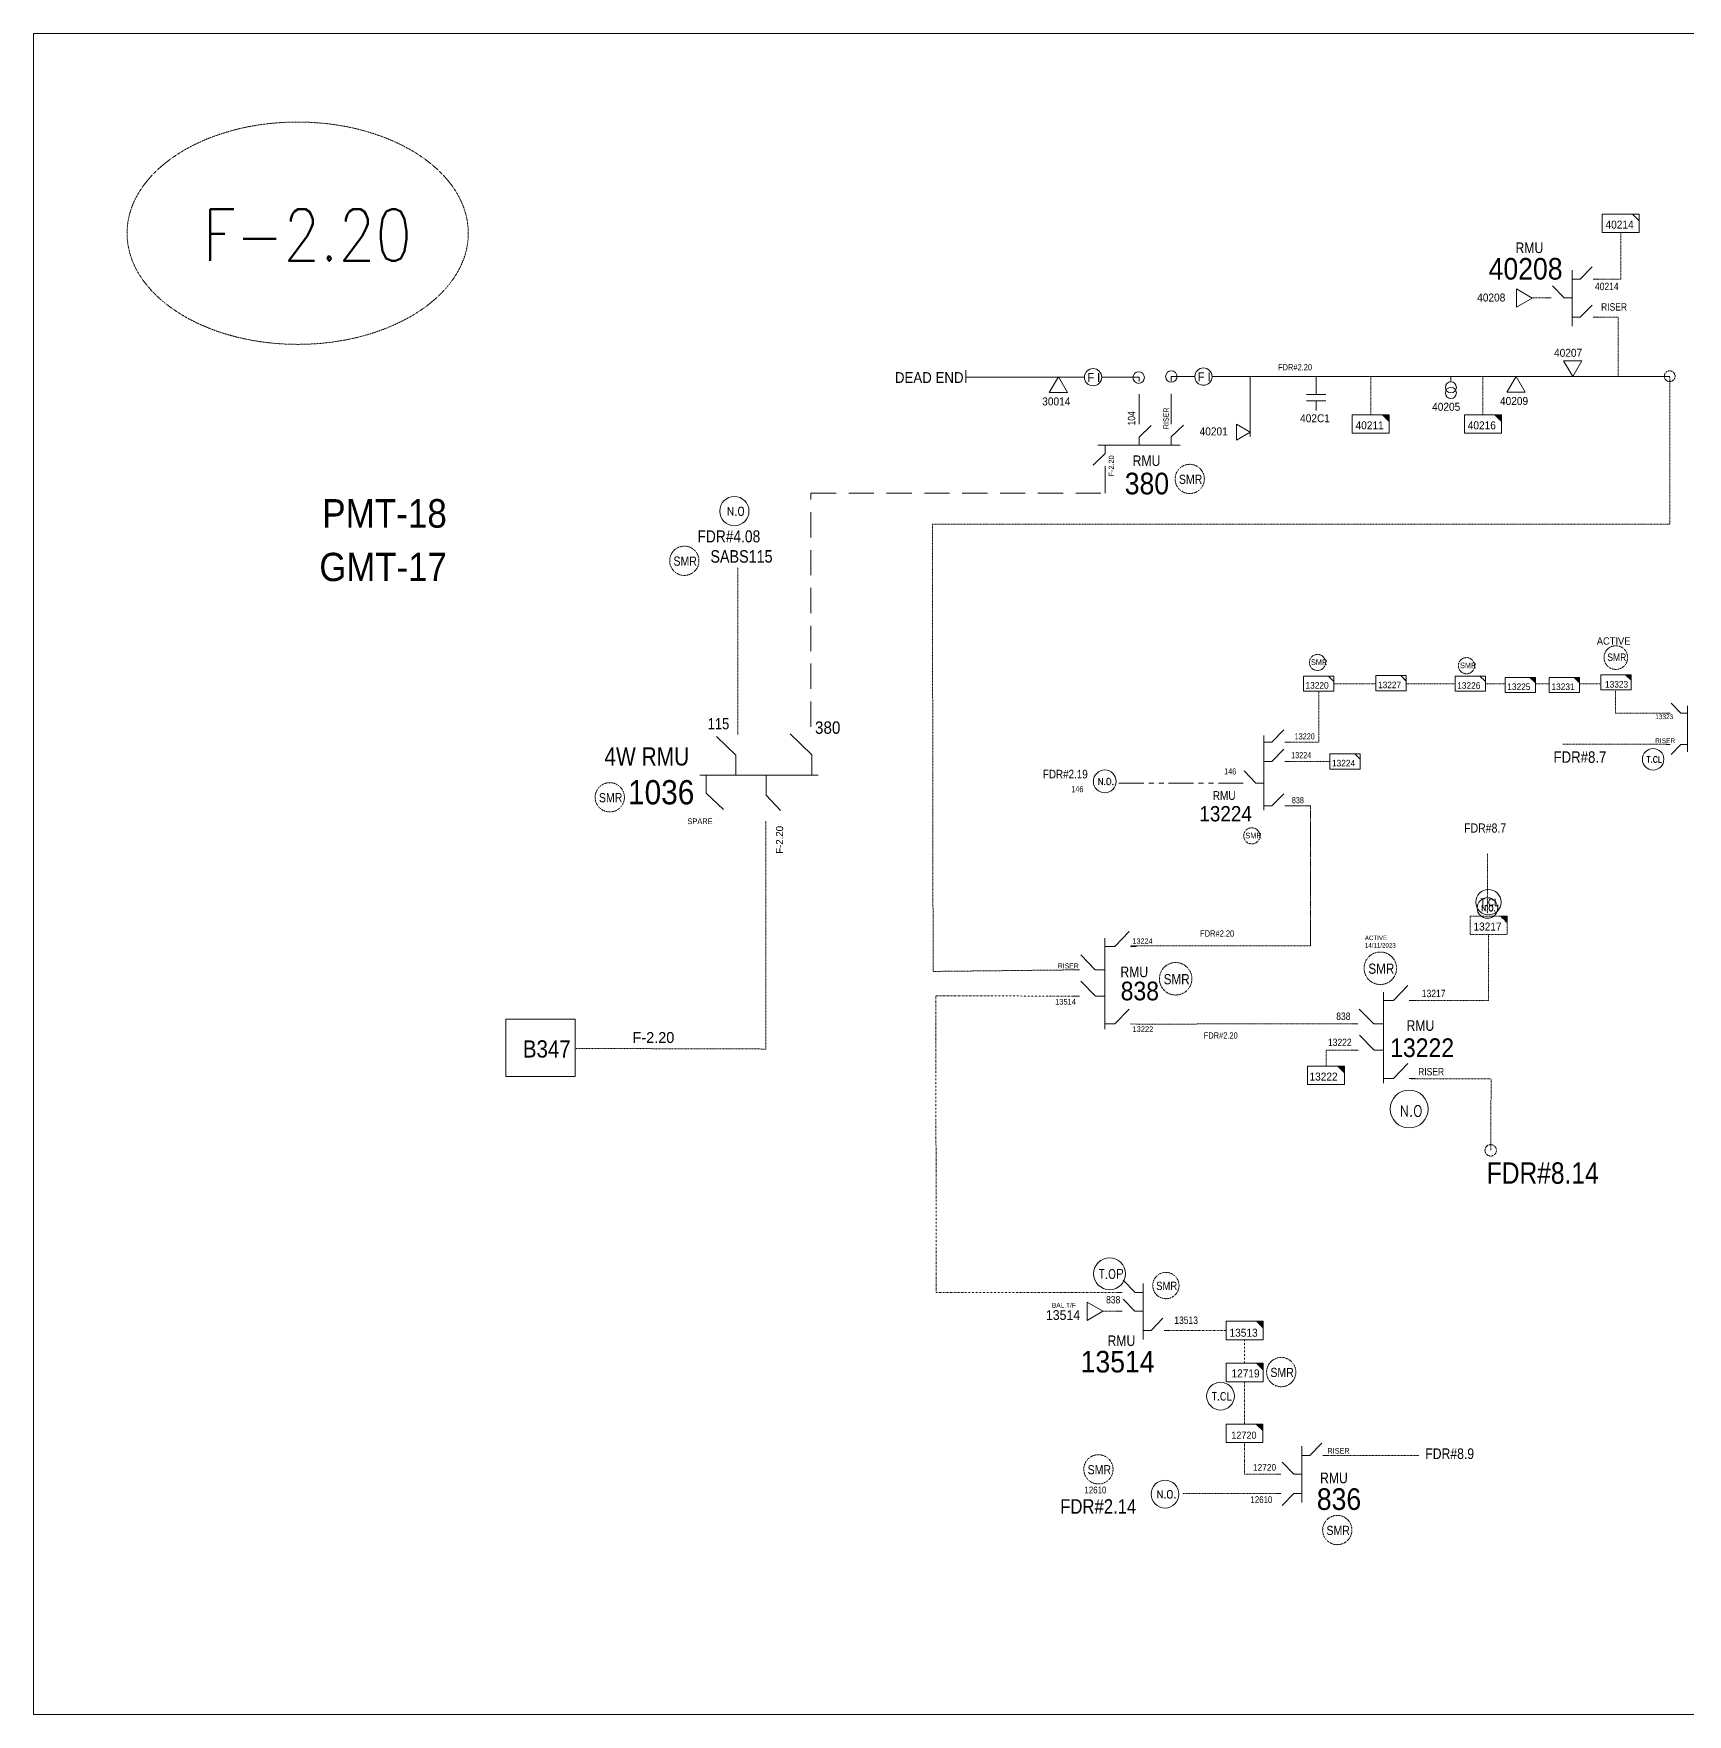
# Model space of a CAD drawing. Header units: metres. Extents: x 65984 to 144644, y -19036 to 23726.
# Drawn here: x 113773 to 114538, y 1150 to 1927 of the extents above; entities that cross this region are included whole.
import ezdxf
from ezdxf.enums import TextEntityAlignment as Align

# ---------------------------------------------------------------- set-up
doc = ezdxf.new("R2010")
doc.units = ezdxf.units.M
doc.header["$MEASUREMENT"] = 0
for name, pattern in [('( Phantom )', [2.5, 1.25, -0.25, 0.25, -0.25, 0.25, -0.25]), ('DGN Style 3', [0.013877, 0, -0.013877]), ('DGN Style 4', [1.6, 0.8, -0.4, 0, -0.4]), ('HIDDEN2', [2381.25, 1587.5, -793.75])]:
    doc.linetypes.add(name, pattern=pattern)
doc.layers.get('0').update_dxf_attribs({"color": 95, "lineweight": 40})
for name, color, linetype, lineweight in [('CAPACITOR', 5, 'Continuous', 40), ('d_eos', 111, 'Continuous', 40), ('d_eos no', 121, 'Continuous', 40), ('d_oh branch', 94, 'Continuous', 40), ('d_switch', 95, 'Continuous', 40), ('d_tf', 1, 'Continuous', 40), ('d_tf no', 6, 'Continuous', 40), ('d_tf_200', 1, 'Continuous', 40), ('d_ug cable', 95, 'Continuous', 40), ('d_ug main line', 95, 'Continuous', 40), ('d_unit sub', 7, 'Continuous', 40), ('EARTH FAULT INDICATOR', 95, 'Continuous', 40), ('FDR  2  19', 172, 'Continuous', 40), ('fedr no', 95, 'Continuous', 40), ('GRID STATION 01', 7, 'Continuous', 40), ('Level 37', 7, 'Continuous', 0), ('O H MAIN FEEDER', 4, 'Continuous', 100), ('SW N O', 114, 'Continuous', 30)]:
    doc.layers.add(name, color=color, linetype=linetype, lineweight=lineweight)
doc.styles.add('NASKHF', font='naskhf.shx', dxfattribs={"height": 8})
doc.styles.add('Style-Andalus', font='andlso.ttf')
doc.styles.add('Style-Arial', font='arial.ttf')
doc.styles.add('Style-ENGINEERING', font='ENGINEERING.shx')
doc.styles.add('Style-msdefault', font='msdefault.shx')
doc.styles.add('Style-STANDARD', font='STANDARD.shx')

# ---------------------------------------------------------------- blocks, each defined once
blk = doc.blocks.new('*U1006')
at = {"layer": 'EARTH FAULT INDICATOR', "color": 2, "linetype": 'Continuous', "lineweight": 13}
blk.add_circle((0.02, 0.13), 4, dxfattribs=at)
at = {"layer": 'EARTH FAULT INDICATOR', "color": 2, "lineweight": 13, "style": 'Style-Andalus', "width": 0.9}
blk.add_text('F I', height=4.234, dxfattribs=at).set_placement((-2.61, 2.11), align=Align.TOP_LEFT)
blk = doc.blocks.new('TFU_88')
at = {"layer": 'd_tf_200', "color": 140, "linetype": 'Continuous', "lineweight": 13}
blk.add_line((0, 10), (0, 0), dxfattribs=at)
for centre in [(0, 30), (0, 20)]:
    blk.add_circle(centre, 10, dxfattribs=at)
blk = doc.blocks.new('TF_8')
at = {"color": 0, "linetype": 'ByBlock', "lineweight": -2}
blk.add_line((6.3, 4.95), (9.9, 1.35), dxfattribs=at)
blk.add_3dface([(-10.1, 4.95), (9.9, 4.95), (9.9, -5.05), (-10.1, -5.05)], dxfattribs=at)
blk = doc.blocks.new('exist.us-1000kva')
at = {"color": 0, "linetype": 'ByBlock', "lineweight": -2, "flags": 128}
blk.add_lwpolyline([(40, 12.9), (32.8, 20), (40, 20)], close=True, dxfattribs=at)
at = {"color": 0, "linetype": 'ByBlock', "lineweight": -2, "extrusion": (0, 0, -1)}
blk.add_solid([(-40, 12.9), (-32.8, 20), (-40, 20)], dxfattribs=at)
at = {"color": 0, "linetype": 'ByBlock', "lineweight": -2, "xscale": 2, "yscale": 2}
blk.add_blockref('TF_8', (20.2, 10.1), dxfattribs=at)
blk = doc.blocks.new('*U1025')
at = {"layer": 'CAPACITOR', "color": 5, "linetype": 'Continuous', "lineweight": 13}
for p, q in [((-6.4, -8.6), (-6.4, 8.6)), ((-0.7, -8.6), (-0.7, 8.6)), ((-6.4, 0), (-15, 0)), ((15, 0), (-0.7, 0))]:
    blk.add_line(p, q, dxfattribs=at)
blk = doc.blocks.new('TRA1_748')
at = {"layer": 'd_tf', "color": 140, "linetype": 'Continuous', "lineweight": 13, "ltscale": 0.000215867, "flags": 128}
blk.add_lwpolyline([(10.1, -17.1), (0.1, -0.1), (-9.9, -17.1)], close=True, dxfattribs=at)
blk = doc.blocks.new('TRA1_747')
at = {"layer": 'd_tf', "color": 140, "linetype": 'Continuous', "lineweight": 13, "ltscale": 0.000215867, "xscale": 1.000046566207833, "yscale": 1.000046566207833, "zscale": 1.000046566207833, "rotation": 180}
blk.add_blockref('TRA1_748', (0, 0), dxfattribs=at)
blk = doc.blocks.new('TRA1_750')
at = {"layer": 'd_tf', "color": 140, "linetype": 'Continuous', "lineweight": 13, "ltscale": 0.000215867, "extrusion": (0, 0, -1), "flags": 128}
blk.add_lwpolyline([(-10.1, -17.1), (-0.1, -0.1), (9.9, -17.1)], close=True, dxfattribs=at)
blk = doc.blocks.new('TRA1_749')
at = {"layer": 'd_tf', "color": 140, "linetype": 'Continuous', "lineweight": 13, "ltscale": 0.000215867, "xscale": 1.000046566207833, "yscale": 1.000046566207833, "zscale": 1.000046566207833, "rotation": 180}
blk.add_blockref('TRA1_750', (0, 0), dxfattribs=at)
blk = doc.blocks.new('TRA1_752')
at = {"layer": 'd_tf', "color": 140, "linetype": 'Continuous', "lineweight": 13, "ltscale": 0.000215867, "flags": 128}
blk.add_lwpolyline([(10.1, -17), (0.1, 0), (-9.9, -17)], close=True, dxfattribs=at)
blk = doc.blocks.new('TRA1_751')
at = {"layer": 'd_tf', "color": 140, "linetype": 'Continuous', "lineweight": 13, "ltscale": 0.000215867, "xscale": 1.000046566207833, "yscale": 1.000046566207833, "zscale": 1.000046566207833, "rotation": 180}
blk.add_blockref('TRA1_752', (0, 0), dxfattribs=at)
blk = doc.blocks.new('*U893')
at = {"layer": 'SW N O', "color": 3, "lineweight": 13}
blk.add_circle((0, 0), 16.8, dxfattribs=at)
at = {"layer": 'SW N O', "color": 3, "lineweight": 13, "style": 'Style-STANDARD'}
blk.add_text('N.O.', height=9.6, dxfattribs=at).set_placement((1.7, -0.2), align=Align.MIDDLE_CENTER)
blk = doc.blocks.new('*U3382')
at = {"layer": 'SW N O', "color": 3, "lineweight": 13}
blk.add_circle((0, 0), 16.8, dxfattribs=at)
at = {"layer": 'SW N O', "color": 3, "lineweight": 13, "insert": (1.7, -1.8), "char_height": 9.6, "attachment_point": 5, "line_spacing_factor": 0.6, "style": 'Style-STANDARD'}
blk.add_mtext('N.O', dxfattribs=at)
blk = doc.blocks.new('*U1430')
at = {"layer": 'SW N O', "color": 3, "lineweight": 13}
blk.add_circle((0, 0), 16.8, dxfattribs=at)
at = {"layer": 'SW N O', "color": 3, "lineweight": 13, "style": 'Style-STANDARD'}
blk.add_text('N.O', height=9.6, dxfattribs=at).set_placement((1.7, -0.2), align=Align.MIDDLE_CENTER)
blk = doc.blocks.new('*U1280')
at = {"layer": 'SW N O', "color": 1, "lineweight": 13}
blk.add_circle((0, 0), 16.8, dxfattribs=at)
at = {"layer": 'SW N O', "color": 1, "lineweight": 13, "style": 'Style-STANDARD'}
blk.add_text('T.CL', height=9.6, dxfattribs=at).set_placement((1.7, -0.2), align=Align.MIDDLE_CENTER)
blk = doc.blocks.new('*U4165')
at = {"layer": 'SW N O', "color": 3, "lineweight": 13}
blk.add_circle((0, 0), 16.8, dxfattribs=at)
at = {"layer": 'SW N O', "color": 3, "lineweight": 13, "style": 'Style-STANDARD'}
blk.add_text('T.OP', height=9.6, dxfattribs=at).set_placement((1.7, -0.2), align=Align.MIDDLE_CENTER)

msp = doc.modelspace()

# ---------------------------------------------------------------- linework, layer by layer
at = {"layer": 'd_eos', "color": 7, "linetype": 'Continuous', "lineweight": 13, "ltscale": 0.54966}
for p, q in [((114488.78, 1813.76), (114494.22, 1819.37)), ((114485.05, 1817.94), (114485.05, 1792.03)), ((114485.05, 1813.76), (114488.78, 1813.76)), ((114494.74, 1813.76), (114497.01, 1813.76)), ((114475.35, 1805.06), (114473.08, 1805.06)), ((114481.31, 1805.06), (114475.87, 1810.67)), ((114485.04, 1805.06), (114481.31, 1805.06)), ((114485.05, 1796.17), (114488.77, 1796.17)), ((114488.77, 1796.17), (114494.22, 1801.78)), ((114494.74, 1796.17), (114497.01, 1796.17)), ((114284.66, 1746.62), (114284.66, 1748.88)), ((114299.61, 1746.74), (114299.61, 1749)), ((114269.02, 1727.23), (114269.02, 1724.97)), ((114276.84, 1345.18), (114274.58, 1345.18)), ((114276.84, 1336.48), (114274.57, 1336.48)), ((114296.23, 1327.58), (114298.5, 1327.58))]:
    msp.add_line(p, q, dxfattribs=at)
at = {"layer": 'd_eos', "color": 2, "linetype": 'Continuous', "lineweight": 13, "ltscale": 0.54966}
for p, q in [((114284.66, 1740.65), (114290.27, 1746.1)), ((114299.61, 1740.77), (114305.23, 1746.22)), ((114303.69, 1736.92), (114265.56, 1736.92)), ((114269.01, 1736.92), (114269.01, 1733.2)), ((114284.66, 1736.92), (114284.66, 1740.65)), ((114299.61, 1737.04), (114299.61, 1740.77)), ((114269.01, 1733.2), (114263.4, 1727.75)), ((114282.81, 1345.18), (114277.36, 1350.79)), ((114286.54, 1345.18), (114282.81, 1345.18)), ((114286.54, 1349.36), (114286.54, 1323.45)), ((114282.8, 1336.48), (114277.36, 1342.09)), ((114286.53, 1336.48), (114282.8, 1336.48)), ((114290.26, 1327.58), (114295.71, 1333.2)), ((114286.54, 1327.58), (114290.26, 1327.58)), ((114363.74, 1269.84), (114369.19, 1275.45)), ((114360.01, 1274.02), (114360.01, 1248.11)), ((114360.01, 1269.84), (114363.74, 1269.84)), ((114369.71, 1269.84), (114371.97, 1269.84)), ((114350.31, 1261.14), (114348.05, 1261.14)), ((114356.28, 1261.14), (114350.83, 1266.75)), ((114360.01, 1261.14), (114356.28, 1261.14)), ((114350.31, 1252.24), (114348.05, 1252.24)), ((114356.28, 1252.24), (114350.83, 1246.63)), ((114360.01, 1252.24), (114356.28, 1252.24))]:
    msp.add_line(p, q, dxfattribs=at)
at = {"layer": 'd_eos', "color": 2, "linetype": 'Continuous', "lineweight": 13, "ltscale": 0.506023}
for p, q in [((114535.28, 1613.01), (114530.8, 1617.62)), ((114530.37, 1613.01), (114528.51, 1613.01)), ((114538.35, 1613.01), (114535.28, 1613.01)), ((114538.35, 1616.45), (114538.35, 1595.13)), ((114530.37, 1598.53), (114528.51, 1598.53)), ((114535.28, 1598.53), (114530.8, 1593.92)), ((114538.35, 1598.53), (114535.28, 1598.53))]:
    msp.add_line(p, q, dxfattribs=at)
at = {"layer": 'd_eos', "color": 2, "linetype": 'Continuous', "lineweight": 13, "ltscale": 0.466487}
for p, q in [((114089.15, 1602.26), (114098.11, 1593.56)), ((114098.11, 1593.56), (114098.11, 1584.36)), ((114112.11, 1584.36), (114112.11, 1575.13)), ((114112.11, 1575.13), (114118.88, 1567.99))]:
    msp.add_line(p, q, dxfattribs=at)
at = {"layer": 'd_eos', "color": 2, "linetype": 'Continuous', "lineweight": 13, "ltscale": 0.518319}
for p, q in [((114123.31, 1603.43), (114133.25, 1593.78)), ((114133.25, 1593.8), (114133.25, 1584.59)), ((114081.47, 1584.36), (114136.22, 1584.36))]:
    msp.add_line(p, q, dxfattribs=at)
at = {"layer": 'd_eos', "color": 2, "linetype": 'Continuous', "lineweight": 13, "ltscale": 0.57591}
for p, q in [((114342.42, 1568.14), (114342.42, 1602.74)), ((114346.16, 1599.65), (114351.64, 1605.29)), ((114342.42, 1599.65), (114346.16, 1599.65)), ((114346.18, 1590.74), (114351.66, 1596.38)), ((114352.16, 1599.65), (114354.44, 1599.65)), ((114338.77, 1580.72), (114333.29, 1586.37)), ((114342.44, 1590.74), (114346.18, 1590.74)), ((114352.18, 1590.74), (114354.46, 1590.74)), ((114342.51, 1580.73), (114338.77, 1580.72)), ((114342.42, 1570.13), (114346.17, 1570.13)), ((114346.17, 1570.13), (114351.64, 1575.78)), ((114352.17, 1570.13), (114354.44, 1570.13))]:
    msp.add_line(p, q, dxfattribs=at)
at = {"layer": 'd_eos', "color": 2, "linetype": 'Continuous', "lineweight": 13, "ltscale": 0.419838}
for p, q in [((114084.36, 1584.37), (114084.36, 1576.06)), ((114084.45, 1575.99), (114092.45, 1568.49))]:
    msp.add_line(p, q, dxfattribs=at)
at = {"layer": 'd_eos', "color": 7, "linetype": 'Continuous', "lineweight": 13, "ltscale": 0.57591}
msp.add_line((114332.77, 1580.72), (114330.49, 1580.72), dxfattribs=at)
at = {"layer": 'd_eos', "color": 2, "linetype": 'Continuous', "lineweight": 13, "ltscale": 0.625574}
for p, q in [((114268.92, 1466.88), (114268.92, 1508.95)), ((114273.48, 1505.19), (114280.14, 1512.05)), ((114264.34, 1494.36), (114257.68, 1501.22)), ((114268.92, 1505.19), (114273.48, 1505.19)), ((114280.77, 1505.19), (114283.54, 1505.19)), ((114257.05, 1494.35), (114254.28, 1494.35)), ((114268.9, 1494.35), (114264.34, 1494.35)), ((114264.48, 1482.18), (114257.82, 1489.04)), ((114402.37, 1480.21), (114409.03, 1487.07)), ((114257.19, 1482.18), (114254.42, 1482.18)), ((114269.04, 1482.18), (114264.48, 1482.18)), ((114397.81, 1441.9), (114397.81, 1483.97)), ((114397.81, 1480.21), (114402.37, 1480.21)), ((114409.66, 1480.21), (114412.43, 1480.21)), ((114268.92, 1469.31), (114273.48, 1469.31)), ((114273.48, 1469.31), (114280.14, 1476.17)), ((114280.77, 1469.31), (114283.54, 1469.3)), ((114385.94, 1469.38), (114383.17, 1469.38)), ((114393.23, 1469.38), (114386.57, 1476.24)), ((114397.79, 1469.38), (114393.23, 1469.38)), ((114393.37, 1457.2), (114386.71, 1464.07)), ((114386.08, 1457.2), (114383.31, 1457.2)), ((114397.93, 1457.21), (114393.37, 1457.21)), ((114402.37, 1444.18), (114409.03, 1451.04)), ((114397.81, 1444.18), (114402.37, 1444.18)), ((114409.66, 1444.18), (114412.43, 1444.18))]:
    msp.add_line(p, q, dxfattribs=at)
at = {"layer": 'd_oh branch', "color": 140, "linetype": 'Continuous', "lineweight": 13}
msp.add_line((114336.08, 1741.02), (114336.08, 1768.83), dxfattribs=at)
at = {"layer": 'd_ug cable', "color": 140, "linetype": 'DGN Style 3', "lineweight": 13}
for p, q in [((114473.08, 1805.06), (114466.55, 1805.06)), ((114280.84, 1505.47), (114333.17, 1505.48)), ((114283.54, 1469.3), (114383.42, 1469.33)), ((114274.57, 1336.48), (114268.04, 1336.48))]:
    msp.add_line(p, q, dxfattribs=at)
at = {"layer": 'd_ug cable', "color": 151, "linetype": 'DGN Style 3', "lineweight": 13}
for p, q in [((114474.47, 1626.66), (114468.06, 1626.66)), ((114498.25, 1626.66), (114488.51, 1626.66)), ((114280.84, 1505.47), (114363.95, 1505.43)), ((114371.75, 1269.84), (114414.08, 1269.84)), ((114304.89, 1252.17), (114348.71, 1252.17))]:
    msp.add_line(p, q, dxfattribs=at)
at = {"layer": 'd_ug cable', "color": 131, "linetype": 'DGN Style 3', "lineweight": 13}
for p, q in [((114474.47, 1626.66), (114468.06, 1626.66)), ((114498.25, 1626.66), (114488.95, 1626.66))]:
    msp.add_line(p, q, dxfattribs=at)
at = {"layer": 'd_ug cable', "color": 3, "linetype": 'DGN Style 3', "lineweight": 13}
msp.add_line((114280.84, 1505.47), (114363.95, 1505.43), dxfattribs=at)
at = {"layer": 'd_ug cable', "color": 140, "linetype": 'DGN Style 4', "lineweight": 13}
for p, q in [((114333.49, 1312.44), (114333.49, 1323.32)), ((114333.41, 1284.32), (114333.5, 1303.79)), ((114333.49, 1267.34), (114333.48, 1275.85))]:
    msp.add_line(p, q, dxfattribs=at)
at = {"layer": 'd_ug cable', "color": 140, "linetype": 'DGN Style 3', "lineweight": 13, "flags": 128}
for points in [[(114495.87, 1813.76), (114507.48, 1813.76), (114507.48, 1835.3)], [(114497.01, 1796.17), (114506.3, 1796.17), (114506.3, 1768.73)], [(114255.66, 1494.35), (114189.4, 1493.62), (114189.07, 1700.45), (114530.29, 1700.45), (114530.29, 1768.7)], [(114391.85, 1751.01), (114391.85, 1768.7)], [(114443.74, 1751.01), (114443.74, 1768.7)], [(114412.43, 1480.21), (114446.4, 1480.2), (114446.4, 1510.7)], [(114383.31, 1457.2), (114371.22, 1457.2), (114371.22, 1449.86)], [(114333.49, 1267.34), (114333.49, 1261.14), (114348.05, 1261.14)]]:
    msp.add_lwpolyline(points, dxfattribs=at)
at = {"layer": 'd_ug cable', "color": 151, "linetype": 'DGN Style 3', "lineweight": 13, "flags": 128}
for points in [[(114099.04, 1603.18), (114099.04, 1603.18), (114099.04, 1680.62), (114099.04, 1680.62)], [(114394.22, 1626.66), (114374.79, 1626.66)], [(114430.88, 1626.66), (114408.26, 1626.66)], [(114454.02, 1626.66), (114444.92, 1626.66)], [(114367.77, 1623.15), (114367.77, 1599.65), (114354.44, 1599.65)], [(114505.09, 1623.8), (114505.09, 1613.01), (114528.51, 1613.01)], [(114354.46, 1590.74), (114372.94, 1590.74)], [(114363.95, 1505.43), (114363.95, 1505.43), (114363.95, 1570.13), (114354.44, 1570.13)], [(114112.04, 1457.74), (114112.04, 1457.74), (114112.09, 1563.13), (114112.09, 1563.13)], [(114023.68, 1458.01), (114023.68, 1458.01), (114112.04, 1457.74), (114112.04, 1457.74)], [(114447.43, 1410.77), (114447.52, 1443.91), (114410.31, 1443.91)]]:
    msp.add_lwpolyline(points, dxfattribs=at)
at = {"layer": 'd_ug cable', "color": 80, "linetype": 'DGN Style 3', "lineweight": 13, "flags": 128}
for points in [[(114394.22, 1626.66), (114374.79, 1626.66)], [(114430.88, 1626.66), (114408.26, 1626.66)], [(114454.02, 1626.66), (114444.92, 1626.66)], [(114367.77, 1623.15), (114367.77, 1599.65), (114354.44, 1599.65)], [(114505.09, 1623.8), (114505.09, 1613.01), (114528.51, 1613.01)], [(114528.81, 1598.67), (114480.77, 1598.67)], [(114354.46, 1590.74), (114372.94, 1590.74)], [(114445.84, 1520.52), (114445.84, 1548.04)]]:
    msp.add_lwpolyline(points, dxfattribs=at)
at = {"layer": 'd_ug cable', "color": 4, "linetype": 'DGN Style 3', "lineweight": 13, "flags": 128}
msp.add_lwpolyline([(114528.81, 1598.67), (114480.77, 1598.67)], dxfattribs=at)
at = {"layer": 'd_ug cable', "color": 1, "linetype": 'DGN Style 3', "lineweight": 13, "flags": 128}
msp.add_lwpolyline([(114528.81, 1598.67), (114480.77, 1598.67)], dxfattribs=at)
at = {"layer": 'd_ug cable', "color": 30, "linetype": 'DGN Style 3', "lineweight": 13, "flags": 128}
msp.add_lwpolyline([(114445.84, 1520.52), (114445.84, 1548.04)], dxfattribs=at)
at = {"layer": 'd_ug cable', "color": 140, "linetype": 'DGN Style 4', "lineweight": 13, "flags": 128}
for points in [[(114254.42, 1482.18), (114190.66, 1482.38), (114190.82, 1345.16), (114274.24, 1345.16)], [(114298.5, 1327.58), (114324.96, 1327.58)]]:
    msp.add_lwpolyline(points, dxfattribs=at)
at = {"layer": 'd_ug cable', "color": 140, "linetype": 'DGN Style 3', "lineweight": 13}
for centre, radius in [((114530.18, 1768.89), 2.49), ((114447.36, 1410.88), 2.66)]:
    msp.add_circle(centre, radius, dxfattribs=at)
at = {"layer": 'd_ug cable', "color": 2, "linetype": 'DGN Style 3', "lineweight": 13}
for centre, radius in [((114308.12, 1721.36), 6.77), ((114074.31, 1683.52), 6.77), ((114367.21, 1636.48), 3.74), ((114505.24, 1638.75), 5.48), ((114436.15, 1635.01), 3.74), ((114039.82, 1574.14), 6.77), ((114336.85, 1556.3), 3.74), ((114396.3, 1495.07), 7.52), ((114301.61, 1490.22), 7.52), ((114297.09, 1348.37), 6.09), ((114350.44, 1308.34), 6.77), ((114265.88, 1263.36), 6.77), ((114376.38, 1235.3), 6.77)]:
    msp.add_circle(centre, radius, dxfattribs=at)
at = {"layer": 'd_ug main line', "color": 140, "linetype": 'HIDDEN2', "lineweight": 13, "ltscale": 0.00735}
msp.add_line((114284.66, 1748.88), (114284.66, 1768.42), dxfattribs=at)
for points in [[(114299.61, 1749), (114299.61, 1767.68), (114299.61, 1767.68), (114299.6, 1768.7)], [(114132.84, 1606.79), (114132.84, 1606.79), (114132.84, 1714.81), (114269.02, 1714.81), (114269.02, 1724.97)]]:
    msp.add_lwpolyline(points, dxfattribs=at)
at = {"layer": 'd_ug main line', "color": 151, "linetype": '( Phantom )', "lineweight": 13, "ltscale": 9.206098, "flags": 128}
msp.add_lwpolyline([(114275.35, 1580.74), (114330.45, 1580.74), (114330.45, 1580.74)], dxfattribs=at)
at = {"layer": 'd_ug main line', "color": 80, "linetype": '( Phantom )', "lineweight": 13, "ltscale": 9.206098, "flags": 128}
msp.add_lwpolyline([(114363.95, 1505.43), (114363.95, 1505.43), (114363.95, 1570.13), (114354.44, 1570.13)], dxfattribs=at)
at = {"layer": 'FDR  2  19', "color": 80, "linetype": 'Continuous', "lineweight": 13, "flags": 128}
for points in [[(114408.26, 1627.94), (114405.74, 1630.42), (114408.26, 1630.42)], [(114444.92, 1627.69), (114442.39, 1630.17), (114444.92, 1630.17)]]:
    msp.add_lwpolyline(points, close=True, dxfattribs=at)
at = {"layer": 'FDR  2  19', "color": 2, "linetype": 'Continuous', "lineweight": 13, "flags": 128}
msp.add_lwpolyline([(114386.98, 1591.76), (114384.46, 1594.25), (114386.98, 1594.25)], close=True, dxfattribs=at)
at = {"layer": 'fedr no', "color": 82, "linetype": 'DGN Style 3', "lineweight": 13, "true_color": 0x1dc70e}
msp.add_ellipse((113895.44, 1835), major_axis=(78.93, 0), ratio=0.651175, dxfattribs=at)
at = {"layer": 'GRID STATION 01', "color": 1, "lineweight": 13, "ltscale": 0.379284, "flags": 128}
msp.add_lwpolyline([(113991.68, 1444.96), (113991.68, 1471.61), (114023.78, 1471.61), (114023.78, 1444.96)], close=True, dxfattribs=at)
at = {"layer": 'O H MAIN FEEDER', "color": 140, "lineweight": 13, "ltscale": 0.498271}
for p, q in [((114204.56, 1771.6), (114204.56, 1765.73)), ((114204.56, 1768.42), (114259.39, 1768.42))]:
    msp.add_line(p, q, dxfattribs=at)
at = {"layer": 'O H MAIN FEEDER', "color": 140, "lineweight": 13, "ltscale": 30}
for p, q in [((114284.66, 1768.44), (114267.39, 1768.42)), ((114310.48, 1768.7), (114299.6, 1768.7)), ((114530.29, 1768.7), (114318.48, 1768.7))]:
    msp.add_line(p, q, dxfattribs=at)
at = {"layer": 'O H MAIN FEEDER', "color": 140, "linetype": 'Continuous', "lineweight": 13, "flags": 128}
msp.add_lwpolyline([(114959.44, 1150.05), (113773.28, 1150.05), (113773.28, 1927.29), (114959.44, 1927.29)], close=True, dxfattribs=at)
at = {"layer": 'O H MAIN FEEDER', "color": 140, "lineweight": 13, "ltscale": 0.488306}
for centre in [(114284.49, 1768.23), (114299.61, 1768.7)]:
    msp.add_circle(centre, 2.66, dxfattribs=at)

# ---------------------------------------------------------------- block references
at = {"layer": 'CAPACITOR', "color": 5, "linetype": 'Continuous', "lineweight": 13, "xscale": 0.5234495335562448, "yscale": 0.5234495335562448, "zscale": 0.5234495335562448, "rotation": 89.99999999999997}
msp.add_blockref('*U1025', (114366.66, 1760.83), dxfattribs=at)
at = {"layer": 'd_tf', "color": 140, "linetype": 'Continuous', "lineweight": 13, "ltscale": 0.000215867}
for name, p, xscale, yscale, zscale, rotation in [('TRA1_747', (114466.55, 1805.06), 0.4267622666565714, 0.4267622666565714, 0.4267622666565714, 90.00000000000001), ('TRA1_751', (114336.08, 1742.99), 0.37, 0.37, 0.37, 90), ('TRA1_747', (114268.04, 1336.48), 0.4267622666565714, 0.4267622666565714, 0.4267622666565714, 90.00000000000001)]:
    msp.add_blockref(name, p, dxfattribs=dict(at, xscale=xscale, yscale=yscale, zscale=zscale, rotation=rotation))
at = {"layer": 'd_tf', "color": 140, "linetype": 'Continuous', "lineweight": 13, "ltscale": 0.000215867, "xscale": 0.4267622666565714, "yscale": 0.4267622666565714, "zscale": 0.4267622666565714}
msp.add_blockref('TRA1_747', (114485.33, 1768.71), dxfattribs=at)
at = {"layer": 'd_tf', "color": 140, "linetype": 'Continuous', "lineweight": 13, "ltscale": 0.000215867, "extrusion": (0, 0, -1), "xscale": 0.4267622666565712, "yscale": 0.4267622666565712, "zscale": 0.4267622666565712, "rotation": 180}
for p in [(-114247.38, 1768.57), (-114459.14, 1768.76)]:
    msp.add_blockref('TRA1_749', p, dxfattribs=at)
at = {"layer": 'd_tf_200', "color": 140, "linetype": 'Continuous', "lineweight": 13, "xscale": 0.2560573599939425, "yscale": 0.2560573599939425, "zscale": 0.2560573599939425, "rotation": 179.9999999999999}
msp.add_blockref('TFU_88', (114428.93, 1768.83), dxfattribs=at)
at = {"layer": 'd_ug cable', "color": 2, "linetype": 'DGN Style 3', "lineweight": 13, "zscale": 0.4267622666565712}
for name, p, xscale, yscale, rotation in [('TF_8', (114367.84, 1626.7), 0.7020735755733364, 0.7020735755733364, 359.9999999999999), ('TF_8', (114437.97, 1626.7), 0.7020735755733364, 0.7020735755733364, 359.9999999999999), ('exist.us-1000kva', (114498.25, 1623.8), 0.3510367877866681, 0.3510367877866681, 359.9998570150538), ('TF_8', (114380.03, 1590.77), 0.7020735755733364, 0.7020735755733364, 359.9999999999999), ('exist.us-1000kva', (114437.86, 1510.7), 0.4267622666565712, 0.4267622666565712, 359.9999999999999)]:
    msp.add_blockref(name, p, dxfattribs=dict(at, xscale=xscale, yscale=yscale, rotation=rotation))
at = {"layer": 'd_ug cable', "color": 151, "linetype": 'DGN Style 3', "lineweight": 13, "xscale": 0.7020735755733364, "yscale": 0.7020735755733364, "zscale": 0.4267622666565712, "rotation": 359.9999999999999}
msp.add_blockref('TF_8', (114401.31, 1626.95), dxfattribs=at)
at = {"layer": 'd_unit sub', "color": 140, "linetype": 'Continuous', "lineweight": 13, "rotation": 359.9999999999999}
for name, p, xscale, yscale, zscale in [('TF_8', (114507.57, 1839.61), 0.8535245333131425, 0.8535245333131425, 0.4267622666565712), ('exist.us-1000kva', (114383.31, 1742.48), 0.4267622666565712, 0.4267622666565712, 0.4267622666565712), ('exist.us-1000kva', (114435.21, 1742.48), 0.4267622666565712, 0.4267622666565712, 0.4267622666565712), ('exist.us-1000kva', (114324.96, 1323.32), 0.4267622666565712, 0.4267622666565712, 0.4267622666565712), ('exist.us-1000kva', (114324.94, 1275.85), 0.4234799212057235, 0.4234799212057235, 0.3840860399909141)]:
    msp.add_blockref(name, p, dxfattribs=dict(at, xscale=xscale, yscale=yscale, zscale=zscale))
at = {"layer": 'd_unit sub', "color": 2, "linetype": 'Continuous', "lineweight": 13, "zscale": 0.4267622666565712}
for name, p, xscale, yscale, rotation in [('TF_8', (114367.84, 1626.7), 0.7020735755733364, 0.7020735755733364, 359.9999999999999), ('exist.us-1000kva', (114498.25, 1623.8), 0.3510367877866681, 0.3510367877866681, 359.9998570150538), ('exist.us-1000kva', (114362.68, 1441.32), 0.4267622666565712, 0.4267622666565712, 359.9999999999999), ('exist.us-1000kva', (114324.96, 1303.9), 0.4267622666565712, 0.4267622666565712, 359.9999999999999)]:
    msp.add_blockref(name, p, dxfattribs=dict(at, xscale=xscale, yscale=yscale, rotation=rotation))
at = {"layer": 'd_unit sub', "color": 80, "linetype": 'Continuous', "lineweight": 13, "xscale": 0.7020735755733364, "yscale": 0.7020735755733364, "zscale": 0.4267622666565712, "rotation": 359.9999999999999}
for p in [(114401.31, 1626.95), (114437.97, 1626.7), (114380.03, 1590.77)]:
    msp.add_blockref('TF_8', p, dxfattribs=at)
at = {"layer": 'd_unit sub', "color": 131, "linetype": 'Continuous', "lineweight": 13, "xscale": 0.3510367877866682, "yscale": 0.3510367877866682, "zscale": 0.4267622666565712, "rotation": 359.9999999999999}
for p in [(114454.02, 1622.56), (114474.47, 1622.56)]:
    msp.add_blockref('exist.us-1000kva', p, dxfattribs=at)
at = {"layer": 'EARTH FAULT INDICATOR', "color": 2, "linetype": 'Continuous', "lineweight": 13}
for p in [(114263.37, 1768.29), (114314.46, 1768.56)]:
    msp.add_blockref('*U1006', p, dxfattribs=at)
at = {"layer": 'SW N O', "color": 3, "lineweight": 13}
for name, p, xscale, yscale, zscale in [('*U1430', (114097.45, 1706.47), 0.4027432793843708, 0.4027432793843708, 0.4027432793843708), ('*U893', (114268.82, 1581.49), 0.3140765573560703, 0.3140765573560703, 0.3140765573560703), ('*U893', (114445.84, 1522.93), 0.2826689016204633, 0.2826689016204633, 0.2826689016204633), ('*U3382', (114409.63, 1430), 0.5223491035599229, 0.5223491035599229, 0.5223491035599229), ('*U4165', (114271.06, 1353.82), 0.4397019630505961, 0.4397019630505961, 0.4397019630505961), ('*U893', (114296.69, 1251.9), 0.382509597850691, 0.382509597850691, 0.382509597850691)]:
    msp.add_blockref(name, p, dxfattribs=dict(at, xscale=xscale, yscale=yscale, zscale=zscale))
at = {"layer": 'SW N O', "color": 1, "lineweight": 13}
for p, xscale, yscale, zscale in [((114522.51, 1591.71), 0.2950694635422144, 0.2950694635422144, 0.2950694635422144), ((114446.31, 1525.65), 0.3491771417343303, 0.3491771417343303, 0.3491771417343303), ((114322.36, 1297.21), 0.382509597850691, 0.382509597850691, 0.382509597850691)]:
    msp.add_blockref('*U1280', p, dxfattribs=dict(at, xscale=xscale, yscale=yscale, zscale=zscale))

# ---------------------------------------------------------------- texts
at = {"layer": 'd_eos no', "color": 7, "linetype": 'Continuous', "lineweight": 13, "style": 'Style-Arial', "width": 0.88}
for s, height, p in [('40208', 10, (114446.41, 1823.55)), ('PMT-18', 13.183, (113906.82, 1712.03))]:
    msp.add_text(s, height=height, dxfattribs=at).set_placement(p, align=Align.TOP_LEFT)
for s, height, p in [('DEAD END', 5, (114203.49, 1770.75)), ('380', 5.749, (114146.53, 1609.25))]:
    msp.add_text(s, height=height, dxfattribs=at).set_placement(p, align=Align.TOP_RIGHT)
at = {"layer": 'd_eos no', "color": 2, "linetype": 'Continuous', "lineweight": 13, "style": 'Style-Arial', "width": 0.88}
msp.add_text('380', height=10, dxfattribs=at).set_placement((114298.58, 1724.24), align=Align.TOP_RIGHT)
for s, height, p in [('1036', 11.217, (114048.27, 1582.09)), ('13224', 7.107, (114312.58, 1570.1)), ('838', 8.64, (114276.18, 1488.89)), ('13222', 8.64, (114400.87, 1462.66)), ('13514', 10, (114257.67, 1318.16)), ('836', 10, (114366.92, 1254.6))]:
    msp.add_text(s, height=height, dxfattribs=at).set_placement(p, align=Align.TOP_LEFT)
at = {"layer": 'd_eos no', "color": 7, "linetype": 'Continuous', "lineweight": 13, "insert": (113905.46, 1687.21), "char_height": 13.088, "attachment_point": 1, "style": 'NASKHF'}
msp.add_mtext('\\fArial|b0|i0|c178178|p39;\\H1x;\\W0.88;GMT-17\\P', dxfattribs=at)
at = {"layer": 'd_switch', "color": 194, "linetype": 'Continuous', "lineweight": 13, "style": 'Style-ENGINEERING', "width": 0.857143}
msp.add_text('40214', height=3.43, dxfattribs=at).set_placement((114495.59, 1812.1), align=Align.TOP_LEFT)
msp.add_text('RISER', height=3.43, dxfattribs=at).set_placement((114510.44, 1802.62), align=Align.TOP_RIGHT)
at = {"layer": 'd_switch', "color": 2, "linetype": 'Continuous', "lineweight": 13, "style": 'Style-msdefault', "width": 0.857143}
for s, height, p in [('FDR#2.20', 2.92, (114348.96, 1774.46)), ('FDR#4.08', 5.56, (114080.39, 1697.59)), ('FDR#8.7', 5.337, (114476.41, 1595.42)), ('SPARE', 2.628, (114075.75, 1564.36)), ('FDR#2.20', 2.92, (114312.95, 1512.61)), ('FDR#2.20', 2.92, (114314.59, 1465.45)), ('FDR#8.14', 9.909, (114445.54, 1405.34)), ('FDR#8.9', 4.923, (114417.09, 1273.07)), ('FDR#2.14', 6.735, (114248.2, 1249.57))]:
    msp.add_text(s, height=height, dxfattribs=at).set_placement(p, align=Align.TOP_LEFT)
at = {"layer": 'd_switch', "color": 7, "linetype": 'Continuous', "lineweight": 13, "style": 'Style-ENGINEERING', "width": 0.857143}
for s, rotation, p in [('104', 90, (114279.48, 1752.66)), ('838', 359.99248, (114276, 1343.52))]:
    msp.add_text(s, height=3.43, rotation=rotation, dxfattribs=at).set_placement(p, align=Align.TOP_RIGHT)
at = {"layer": 'd_switch', "color": 7, "linetype": 'Continuous', "lineweight": 13, "ltscale": 0.796464, "style": 'Style-ENGINEERING', "width": 0.857143}
msp.add_text('RISER', height=2.383, rotation=90, dxfattribs=at).set_placement((114295.96, 1754.38), align=Align.TOP_RIGHT)
at = {"layer": 'd_switch', "color": 7, "linetype": 'Continuous', "lineweight": 13, "ltscale": 0.811658, "style": 'Style-ENGINEERING', "width": 0.857143}
msp.add_text('F-2.20', height=2.461, rotation=90, dxfattribs=at).set_placement((114270.61, 1732.25), align=Align.TOP_RIGHT)
at = {"layer": 'd_switch', "color": 1, "linetype": 'Continuous', "lineweight": 30, "style": 'Style-ENGINEERING', "width": 0.857143}
for height, p in [(4.248, (114303.12, 1723.32)), (4.248, (114069.31, 1685.48)), (4.248, (114034.82, 1576.1)), (4.721, (114296.06, 1492.4)), (4.721, (114390.75, 1497.25))]:
    msp.add_text('SMR', height=height, rotation=0.00263, dxfattribs=at).set_placement(p, align=Align.TOP_LEFT)
at = {"layer": 'd_switch', "color": 2, "linetype": 'Continuous', "lineweight": 13, "style": 'Style-ENGINEERING', "width": 0.857143}
msp.add_text('SABS115', height=5.786, dxfattribs=at).set_placement((114115.13, 1682.64), align=Align.RIGHT)
at = {"layer": 'd_switch', "color": 1, "linetype": 'Continuous', "lineweight": 30, "ltscale": 0.81, "style": 'Style-ENGINEERING', "width": 0.857143}
for height, p in [(3.441, (114501.32, 1640.64)), (3.824, (114292.59, 1350.13))]:
    msp.add_text('SMR', height=height, rotation=0.00263, dxfattribs=at).set_placement(p, align=Align.TOP_LEFT)
at = {"layer": 'd_switch', "color": 1, "linetype": 'Continuous', "lineweight": 30, "ltscale": 0.9, "style": 'Style-ENGINEERING', "width": 0.857143}
for height, p in [(2.601, (114364.21, 1637.91)), (2.601, (114433.15, 1636.44)), (2.601, (114333.85, 1557.73)), (4.248, (114345.44, 1310.3)), (4.248, (114260.89, 1265.32)), (4.248, (114371.38, 1237.26))]:
    msp.add_text('SMR', height=height, rotation=0.00263, dxfattribs=at).set_placement(p, align=Align.TOP_LEFT)
at = {"layer": 'd_switch', "color": 7, "linetype": 'Continuous', "lineweight": 13, "style": 'Style-ENGINEERING', "width": 0.857143}
for s, height, p in [('115', 5.207, (114095.09, 1605.57)), ('146', 2.821, (114329.62, 1584.72)), ('146', 2.821, (114258.92, 1576.5))]:
    msp.add_text(s, height=height, dxfattribs=at).set_placement(p, align=Align.RIGHT)
at = {"layer": 'd_switch', "color": 7, "linetype": 'Continuous', "lineweight": 13, "ltscale": 0.848114, "style": 'Style-ENGINEERING', "width": 0.857143}
msp.add_text('13323', height=2.179, rotation=359.99248, dxfattribs=at).set_placement((114531.79, 1612.47), align=Align.TOP_RIGHT)
at = {"layer": 'd_switch', "color": 7, "linetype": 'Continuous', "lineweight": 13, "style": 'Style-ENGINEERING', "width": 0.857143}
msp.add_text('13220', height=2.821, rotation=0.00263, dxfattribs=at).set_placement((114365.96, 1600.9), align=Align.RIGHT)
at = {"layer": 'd_switch', "color": 7, "linetype": 'Continuous', "lineweight": 13, "ltscale": 0.850953, "style": 'Style-ENGINEERING', "width": 0.857143}
msp.add_text('RISER', height=2.201, dxfattribs=at).set_placement((114523.44, 1601.4), align=Align.TOP_LEFT)
at = {"layer": 'd_switch', "color": 2, "linetype": 'Continuous', "lineweight": 13, "style": 'Style-ENGINEERING', "width": 0.857143}
msp.add_text('13224', height=2.821, rotation=0.00327, dxfattribs=at).set_placement((114355.04, 1592.22))
at = {"layer": 'd_switch', "color": 55, "linetype": 'Continuous', "lineweight": 13, "style": 'Style-msdefault', "width": 0.857143}
for s, height, p in [('FDR#2.19', 3.975, (114240.18, 1586.85)), ('FDR#8.7', 4.235, (114435.08, 1562.04))]:
    msp.add_text(s, height=height, dxfattribs=at).set_placement(p, align=Align.TOP_LEFT)
at = {"layer": 'd_switch', "color": 7, "linetype": 'Continuous', "lineweight": 13, "style": 'Style-ENGINEERING', "width": 0.857143}
msp.add_text('838', height=2.821, rotation=0.00037, dxfattribs=at).set_placement((114355.36, 1574.21), align=Align.TOP_LEFT)
at = {"layer": 'd_switch', "color": 7, "linetype": 'Continuous', "lineweight": 13, "ltscale": 0.809327, "style": 'Style-ENGINEERING', "width": 0.857143}
msp.add_text('13224', height=2.449, rotation=0.00263, dxfattribs=at).set_placement((114281.63, 1508.88), align=Align.TOP_LEFT)
at = {"layer": 'd_switch', "color": 7, "linetype": 'Continuous', "lineweight": 13, "ltscale": 0.783587, "style": 'Style-ENGINEERING', "width": 0.857143}
msp.add_text('RISER', height=2.317, rotation=359.9971, dxfattribs=at).set_placement((114247.09, 1497.33), align=Align.TOP_LEFT)
at = {"layer": 'd_switch', "color": 234, "linetype": 'Continuous', "lineweight": 13, "style": 'Style-ENGINEERING', "width": 0.857143}
for s, rotation, p in [('13217', 0.00263, (114426.43, 1481.73)), ('838', 359.9971, (114382.47, 1471.18))]:
    msp.add_text(s, height=3.43, rotation=rotation, dxfattribs=at).set_placement(p, align=Align.RIGHT)
at = {"layer": 'd_switch', "color": 7, "linetype": 'Continuous', "lineweight": 13, "ltscale": 0.845255, "style": 'Style-ENGINEERING', "width": 0.857143}
msp.add_text('13514', height=2.634, dxfattribs=at).set_placement((114245.87, 1480.9), align=Align.TOP_LEFT)
at = {"layer": 'd_switch', "color": 7, "linetype": 'Continuous', "lineweight": 13, "ltscale": 0.823288, "style": 'Style-ENGINEERING', "width": 0.857143}
msp.add_text('13222', height=2.521, rotation=0.00037, dxfattribs=at).set_placement((114291.26, 1465.67), align=Align.RIGHT)
at = {"layer": 'd_switch', "color": 234, "linetype": 'Continuous', "lineweight": 13, "style": 'Style-ENGINEERING', "width": 0.857143}
msp.add_text('13222', height=3.43, dxfattribs=at).set_placement((114383.01, 1459.1), align=Align.RIGHT)
msp.add_text('RISER', height=3.43, dxfattribs=at).set_placement((114413.79, 1448.98), align=Align.TOP_LEFT)
at = {"layer": 'd_switch', "color": 7, "linetype": 'Continuous', "lineweight": 13, "style": 'Style-ENGINEERING', "width": 0.857143}
msp.add_text('13513', height=3.43, dxfattribs=at).set_placement((114311.93, 1334.04), align=Align.TOP_RIGHT)
at = {"layer": 'd_switch', "color": 7, "linetype": 'Continuous', "lineweight": 13, "ltscale": 0.831383, "style": 'Style-ENGINEERING', "width": 0.857143}
msp.add_text('RISER', height=2.562, dxfattribs=at).set_placement((114382.1, 1273.19), align=Align.TOP_RIGHT)
at = {"layer": 'd_switch', "color": 2, "linetype": 'Continuous', "lineweight": 13, "ltscale": 0.949027, "style": 'Style-ENGINEERING', "width": 0.857143}
msp.add_text('12610', height=3.168, dxfattribs=at).set_placement((114259.43, 1255.4), align=Align.TOP_LEFT)
at = {"layer": 'd_switch', "color": 7, "linetype": 'Continuous', "lineweight": 13, "ltscale": 0.949027, "style": 'Style-ENGINEERING', "width": 0.857143}
msp.add_text('12610', height=3.168, dxfattribs=at).set_placement((114336.23, 1250.94), align=Align.TOP_LEFT)
at = {"layer": 'd_tf no', "color": 140, "linetype": 'Continuous', "lineweight": 13, "style": 'Style-msdefault', "width": 0.945946}
for s, height, p in [('40214', 3.7, (114500.47, 1840.82)), ('30014', 3.7, (114239.88, 1759.06)), ('40205', 3.7, (114420.26, 1756.58)), ('40209', 3.7, (114451.64, 1759.25)), ('40211', 3.7, (114384.83, 1747.99)), ('40216', 3.7, (114436.73, 1747.99)), ('13513', 3.7, (114326.53, 1328.39)), ('12720', 3.33, (114327.32, 1280.81))]:
    msp.add_text(s, height=height, dxfattribs=at).set_placement(p, align=Align.TOP_LEFT)
for s, height, p in [('40208', 3.7, (114441.1, 1803.4)), ('40207', 3.7, (114476.65, 1777.84)), ('402C1', 3.7, (114359.18, 1747.55)), ('40201', 3.7, (114312.7, 1741.5)), ('13514', 4.498, (114241.6, 1332.47))]:
    msp.add_text(s, height=height, dxfattribs=at).set_placement(p)
at = {"layer": 'd_tf no', "color": 2, "linetype": 'Continuous', "lineweight": 13, "style": 'Style-msdefault', "width": 0.945946}
for s, height, p in [('13220', 3.043, (114361.68, 1627.42)), ('13217', 3.7, (114439.38, 1516.22)), ('13222', 3.7, (114363.52, 1446.84)), ('12719', 3.7, (114327.43, 1309.59))]:
    msp.add_text(s, height=height, dxfattribs=at).set_placement(p, align=Align.TOP_LEFT)
at = {"layer": 'd_tf no', "color": 80, "linetype": 'Continuous', "lineweight": 13, "style": 'Style-msdefault', "width": 0.945946}
for s, p in [('13227', (114395.21, 1627.63)), ('13226', (114431.87, 1627.38)), ('13224', (114373.94, 1591.46))]:
    msp.add_text(s, height=3.043, dxfattribs=at).set_placement(p, align=Align.TOP_LEFT)
at = {"layer": 'd_tf no', "color": 131, "linetype": 'Continuous', "lineweight": 13, "style": 'Style-msdefault', "width": 0.945946}
msp.add_text('13225', height=3.043, dxfattribs=at).set_placement((114455.02, 1626.79), align=Align.TOP_LEFT)
at = {"layer": 'd_tf no', "color": 2, "linetype": 'Continuous', "lineweight": 13, "style": 'Style-msdefault', "width": 0.945946}
msp.add_text('13323', height=3.043, rotation=0.00014, dxfattribs=at).set_placement((114510.94, 1627.93), align=Align.TOP_RIGHT)
at = {"layer": 'd_tf no', "color": 7, "linetype": 'Continuous', "lineweight": 13, "style": 'Style-msdefault', "width": 0.945946}
msp.add_text('BAL.T/F', height=2.193, dxfattribs=at).set_placement((114244.38, 1338.17))
msp.add_text('12720', height=3.063, dxfattribs=at).set_placement((114337.34, 1265.8), align=Align.TOP_LEFT)
at = {"layer": 'd_tf no', "color": 121, "linetype": 'Continuous', "lineweight": 40, "attachment_point": 1, "style": 'NASKHF'}
for s, insert, char_height in [('\\Fmsdefault;\\H1x;\\W0.945946;ACTIVE\\P', (114496.44, 1648.11), 3.4081), ('\\Fmsdefault;\\H1x;\\W0.945946;ACTIVE\\P14/11/2023', (114389.12, 1510.16), 2.0786)]:
    msp.add_mtext(s, dxfattribs=dict(at, insert=insert, char_height=char_height))
at = {"layer": 'd_ug cable', "color": 2, "linetype": 'DGN Style 3', "lineweight": 13, "style": 'Style-msdefault', "width": 0.945946}
for s, height, p in [('13220', 3.043, (114361.68, 1627.42)), ('13226', 3.043, (114431.87, 1627.38)), ('13224', 3.043, (114373.94, 1591.46)), ('13217', 3.7, (114439.38, 1516.22))]:
    msp.add_text(s, height=height, dxfattribs=at).set_placement(p, align=Align.TOP_LEFT)
at = {"layer": 'd_ug cable', "color": 151, "linetype": 'DGN Style 3', "lineweight": 13, "style": 'Style-msdefault', "width": 0.945946}
for s, p in [('13227', (114395.21, 1627.63)), ('13231', (114475.46, 1626.79))]:
    msp.add_text(s, height=3.043, dxfattribs=at).set_placement(p, align=Align.TOP_LEFT)
at = {"layer": 'd_ug cable', "color": 2, "linetype": 'DGN Style 3', "lineweight": 13, "style": 'Style-msdefault', "width": 0.945946}
msp.add_text('13323', height=3.043, rotation=0.00014, dxfattribs=at).set_placement((114510.94, 1627.93), align=Align.TOP_RIGHT)
at = {"layer": 'fedr no', "color": 6, "linetype": 'Continuous', "lineweight": 13, "style": 'Style-STANDARD', "width": 0.909091}
msp.add_text('F-2.20', height=23.917, dxfattribs=at).set_placement((113899.88, 1834.16), align=Align.MIDDLE_CENTER)
at = {"layer": 'GRID STATION 01', "linetype": 'Continuous', "lineweight": 13, "style": 'Style-msdefault'}
msp.add_text('F-2.20', height=3.336, rotation=90, dxfattribs=at).set_placement((114116.7, 1560.89), align=Align.TOP_RIGHT)
at = {"layer": 'GRID STATION 01', "linetype": 'Continuous', "lineweight": 13, "style": 'Style-msdefault', "width": 0.888889}
msp.add_text('B347', height=7.969, dxfattribs=at).set_placement((114021.75, 1461.77), align=Align.TOP_RIGHT)
at = {"layer": 'GRID STATION 01', "linetype": 'Continuous', "lineweight": 13, "style": 'Style-msdefault'}
msp.add_text('F-2.20', height=5, dxfattribs=at).set_placement((114069.68, 1465.56), align=Align.TOP_RIGHT)
at = {"layer": 'Level 37', "color": 7, "linetype": 'Continuous', "lineweight": 13, "style": 'Style-msdefault', "width": 0.86}
msp.add_text('RMU', height=4.9, dxfattribs=at).set_placement((114458.83, 1830.71), align=Align.TOP_LEFT)
at = {"layer": 'Level 37', "color": 2, "linetype": 'Continuous', "lineweight": 13, "style": 'Style-msdefault', "width": 0.86}
msp.add_text('RMU', height=4.9, rotation=359.99963, dxfattribs=at).set_placement((114281.72, 1732.23), align=Align.TOP_LEFT)
for s, height, p in [('4W RMU', 8.407, (114076.55, 1597.25)), ('RMU', 4.031, (114329.33, 1576.99)), ('RMU', 4.9, (114288.87, 1495.85)), ('RMU', 4.9, (114421.24, 1471.04))]:
    msp.add_text(s, height=height, rotation=0.00037, dxfattribs=at).set_placement(p, align=Align.TOP_RIGHT)
for p in [(114270.09, 1325.32), (114368.41, 1261.84)]:
    msp.add_text('RMU', height=4.9, dxfattribs=at).set_placement(p, align=Align.TOP_LEFT)

doc.saveas('drawing.dxf')
